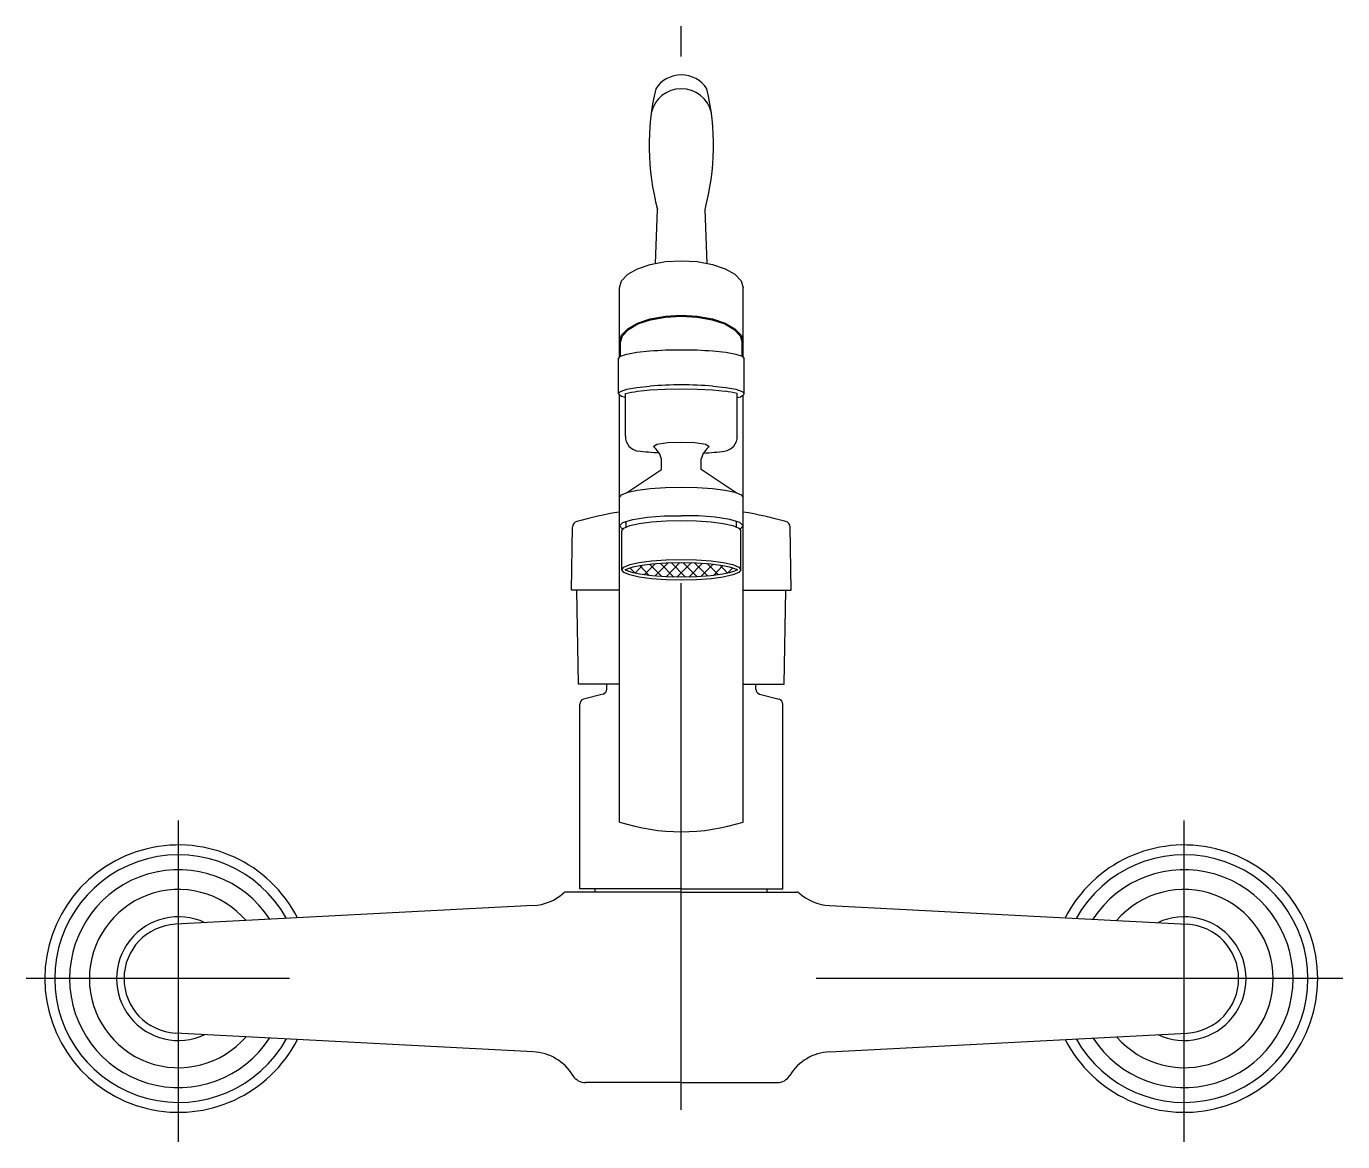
# Model space of a CAD drawing. Extents: x -116.194 to -115.944, y -5.3 to -5.088.
import ezdxf

# ---------------------------------------------------------------- set-up
doc = ezdxf.new("R2010")
doc.units = 0
doc.header["$LTSCALE"] = 0.2
doc.header["$MEASUREMENT"] = 0
doc.linetypes.add('AXES', pattern=[0.5400000065565109, 0.300000011920929, -0.07999999821186066, 0.07999999821186066, -0.07999999821186066])
doc.linetypes.add('CONTINU', pattern=[0])
doc.layers.get('0').update_dxf_attribs({"linetype": 'CONTINUOUS'})
doc.layers.add('DECA_EIXOS', color=5, linetype='AXES')

msp = doc.modelspace()

# ---------------------------------------------------------------- linework, layer by layer
at = {"linetype": 'CONTINUOUS'}
for p, q in [((-116.0574893660169, -5.157945451006242), (-116.0574893660169, -5.151262875742713)), ((-116.0694268717977, -5.157013243664327), (-116.0663817093549, -5.157068707936421)), ((-116.0663817093549, -5.157068707936421), (-116.0635010931106, -5.157234748162246)), ((-116.0635010931106, -5.157234748162246), (-116.0610863265525, -5.15749293999627)), ((-116.0634424674766, -5.156507772372191), (-116.0609857844866, -5.156770571786625)), ((-116.0609857844866, -5.156770571786625), (-116.059097740266, -5.157112500866699)), ((-116.059097740266, -5.157112500866699), (-116.0578914625672, -5.157517842444477)), ((-116.058804159945, -5.166042758991024), (-116.0588053053247, -5.157945445030073)), ((-116.0578914625672, -5.157517842444477), (-116.0574893660169, -5.157945451006179)), ((-116.0576773496177, -5.171347291698727), (-116.0576773496176, -5.158228434114102))]:
    msp.add_line(p, q, dxfattribs=at)
at = {"linetype": 'CONTINU'}
for p, q in [((-116.0809622810281, -5.157517842444477), (-116.0797560033294, -5.157112500866699)), ((-116.0797560033294, -5.157112500866699), (-116.0778679591088, -5.156770571786625)), ((-116.0778679591088, -5.156770571786625), (-116.0754112761188, -5.156507772372191)), ((-116.0813643775785, -5.157945451006182), (-116.0809622810281, -5.157517842444477)), ((-116.0812199589167, -5.158203110966463), (-116.0813643775785, -5.157945451006182)), ((-116.0807794359824, -5.158459175305511), (-116.0812199589167, -5.158203110966463)), ((-116.0800484263185, -5.158703807347123), (-116.0807794359824, -5.158459175305511)), ((-116.0576772830548, -5.239295867658194), (-116.0576773496177, -5.171347291698727)), ((-116.0835732910693, -5.214072622323948), (-116.0835732910693, -5.213136785216617)), ((-116.055280452526, -5.21407262232396), (-116.055280452526, -5.213136782228563)), ((-116.0887195699401, -5.251985362639949), (-116.0887195723551, -5.216894142975478)), ((-116.0842700002787, -5.214980592362657), (-116.0880228631458, -5.215986172872076)), ((-116.0545837433167, -5.214980592362671), (-116.0508308828646, -5.215986172224972)), ((-116.0501341736552, -5.251985361145921), (-116.0501341736552, -5.216894142263683)), ((-116.0694268717977, -5.252577539063505), (-116.0474788386485, -5.252577547284119)), ((-116.0412932301285, -5.255142584117522), (-115.9733857293282, -5.2587014873114))]:
    msp.add_line(p, q, dxfattribs=at)
for points in [[(-116.0645668742264, -5.10004128918939, 0.5360263803558976), (-116.0742906207402, -5.100041250785599)], [(-116.0742906207402, -5.100041250785599, 0.1237334997895212), (-116.0739503922591, -5.122948881985043)], [(-116.0637237344182, -5.104631105684034, 0.8081964913840092), (-116.075140107196, -5.104678168831071)], [(-116.0649077000775, -5.122948947384562, 0.1237343656459866), (-116.0645668742264, -5.10004128918939)], [(-116.0813643775785, -5.151262875742712), (-116.0809622810281, -5.150835267181007), (-116.0797560033294, -5.150429925603229), (-116.0778679591088, -5.150087996523156), (-116.0754112761188, -5.149825197108721, -0.01968975559182674), (-116.0694268717977, -5.149601332047557, -0.01968975559182674), (-116.0634424674766, -5.149825197108721), (-116.0609857844866, -5.150087996523156), (-116.059097740266, -5.150429925603229), (-116.0578914625672, -5.150835267181007), (-116.0574893660169, -5.151262875742712)], [(-116.0800484502229, -5.157945445030073, -0.03336857355993843), (-116.0777674170428, -5.15749293999627)], [(-116.0800495827369, -5.166042525265671, 0.3748394001519774), (-116.0776550306987, -5.168841287195288)], [(-116.0611987128967, -5.168841287195288, 0.3748301568111134), (-116.058804159945, -5.166042758991024)], [(-116.0736594513377, -5.169227132556379, -0.02415349748013977), (-116.0776550306987, -5.168841287195288)], [(-116.0731867703799, -5.170331490627613, 0.1537519721347073), (-116.0747377072983, -5.167971896706601)], [(-116.0641160915823, -5.167971947775714, 0.1537592517278674), (-116.0656670291572, -5.170331693857708)], [(-116.0651942922577, -5.169227132556379, 0.02415349748011844), (-116.0611987128967, -5.168841287195288)], [(-116.0892897830673, -5.182228078529277, 0.3311003814150159), (-116.0900777080962, -5.183249641983217)], [(-116.0811763824576, -5.180433786183704, 0.02835674700354132), (-116.0892897830673, -5.182228078529277)], [(-116.0495639605281, -5.182228078529277, 0.02835671368725949), (-116.0576773515012, -5.180433787748244)], [(-116.0487760337664, -5.183249740997149, 0.3311110937472326), (-116.0495639605281, -5.182228078529277)], [(-116.0811763926497, -5.239295881739126, 0.1561568331453246), (-116.0576772830548, -5.239295867658194)], [(-116.1423224849228, -5.257488549455426, 4.158592246897414), (-116.1423225353525, -5.280565253586874)], [(-115.9965312064766, -5.28056527820821, 4.158573209806917), (-115.996531200458, -5.257488479985644)], [(-116.1443948006008, -5.257597151138341, 3.852321319590296), (-116.1443948533781, -5.280456647916565)], [(-115.9944588886962, -5.280456672782386, 3.852304011554754), (-115.9944588826083, -5.2575970862662)], [(-116.147583829662, -5.257764276292932, 3.375959185014516), (-116.1475838878594, -5.280289517571119)], [(-115.991269853869, -5.280289544112079, 3.375943601776504), (-115.991269847219, -5.257764215632394)], [(-116.1520939135405, -5.258000623263716, 2.698304333229545), (-116.1520939760049, -5.280053153682882)], [(-115.9867597668176, -5.280053180495784, 2.698293318736189), (-115.9867597602105, -5.258000581799201)], [(-116.097561436665, -5.255142632500587, 0.1725549022910809), (-116.0917442025172, -5.25272345844169)], [(-116.0913649223164, -5.252577547280383, 0.1864139211987161), (-116.0917442025172, -5.25272345844169)], [(-116.1598948855132, -5.258409408965141, 1.580554224610115), (-116.1598949420135, -5.279644322059568)], [(-115.9789588012093, -5.27964435227251, 1.580550028094842), (-115.9789587955541, -5.258409415031922)], [(-116.1654680014165, -5.258701454082515, 0.9489651993935208), (-116.1654679876674, -5.279352250885432)], [(-115.9733857348278, -5.279352282961428, 0.948964187107887), (-115.9733857293282, -5.2587014873114)], [(-116.0900233923096, -5.287411914212968, 0.2478515355817057), (-116.0975614292437, -5.282911085584049)], [(-116.0412923338034, -5.28291109494126, 0.2478492741748216), (-116.0488303289848, -5.287411874180907)], [(-116.0900233923096, -5.287411914212968, 0.2617918277531647), (-116.0876143960616, -5.288766029514063)], [(-116.051239359486, -5.288766035490172, 0.2617928948837183), (-116.0488303289848, -5.287411874180907)]]:
    msp.add_lwpolyline(points, format="xyb", dxfattribs=at)
for points in [[(-116.0743084594449, -5.133220433894725), (-116.0739503922591, -5.122948881985043)], [(-116.0645490317395, -5.133219743897414), (-116.0649077000775, -5.122948947384562)], [(-116.0811763811264, -5.137872362607134), (-116.0807806192521, -5.136543359524058), (-116.0795933336293, -5.135283547836554), (-116.0777350265295, -5.134220804335301), (-116.0753170328723, -5.133404049452512), (-116.0724506756252, -5.132882215572618), (-116.0694268717977, -5.132708274930059), (-116.0664030679702, -5.132882215572618), (-116.0635367107231, -5.133404037500293), (-116.0611187170659, -5.134220792383083), (-116.0592604099661, -5.135283547836554), (-116.0580731243433, -5.136543359524058), (-116.057677362469, -5.137872362607134)], [(-116.0811763811264, -5.151062951390205), (-116.0811763811264, -5.137872362607134)], [(-116.057677362469, -5.151062951390205), (-116.057677362469, -5.137872362607134)], [(-116.0811763811264, -5.148200543937394), (-116.0807806192521, -5.146871534878207), (-116.0795933336293, -5.145611729166814), (-116.0777350265295, -5.144548985665561), (-116.0753170328723, -5.143732224806662), (-116.0724506756252, -5.143210390926767), (-116.0694268717977, -5.143036450284209), (-116.0664030679702, -5.143210390926767), (-116.0635367107231, -5.143732224806662), (-116.0611187170659, -5.144548973713342), (-116.0592604099661, -5.145611729166814), (-116.0580731243433, -5.146871534878207), (-116.057677362469, -5.148200543937394)], [(-116.0809883846743, -5.148200543937394), (-116.0806198380026, -5.14696895741497), (-116.0794797158358, -5.145761502422631), (-116.0776593928879, -5.144721085666399)], [(-116.0776593928879, -5.144721085666399), (-116.0752706463105, -5.143914400528086), (-116.0724288150167, -5.143397108491397), (-116.0694268717977, -5.143224446736268)], [(-116.0694268717977, -5.143224446736268), (-116.0664249285787, -5.143397108491397), (-116.0635830972849, -5.143914400528086), (-116.0611943507075, -5.14472107371418)], [(-116.0611943507075, -5.14472107371418), (-116.0593740277595, -5.145761496446521), (-116.0582339055927, -5.14696895741497), (-116.057865358921, -5.148200543937394)], [(-116.0809883846743, -5.150863027037698), (-116.0809883846743, -5.148200543937394)], [(-116.057865358921, -5.150863027037698), (-116.057865358921, -5.148200543937394)], [(-116.0813643775785, -5.157945451006183), (-116.0813643775785, -5.151262875742713)], [(-116.0777674170428, -5.15749293999627), (-116.0753526504848, -5.157234748162246), (-116.0724720342405, -5.157068707936421), (-116.0694268717977, -5.157013243664327)], [(-116.0811763926497, -5.239295881739126), (-116.0811763811264, -5.158228441584261)], [(-116.0800495827369, -5.166042525265671), (-116.0800484502229, -5.157945445030073)], [(-116.0747377072983, -5.1679718967066), (-116.0740591335398, -5.167564572922612), (-116.0720240889782, -5.167245376963005), (-116.0694268717977, -5.167138954405365), (-116.0668296546172, -5.167245376963005), (-116.0647946100556, -5.167564572922612), (-116.0641160915823, -5.167971947775714)], [(-116.0798567406392, -5.176780460843244), (-116.0731867171733, -5.172339884797391)], [(-116.0731867171733, -5.172339884797391), (-116.0731867703799, -5.170331490627613)], [(-116.065667026422, -5.172339884797391), (-116.0656670291572, -5.170331693857708)], [(-116.0589970029562, -5.176780460843244), (-116.065667026422, -5.172339884797391)], [(-116.0811763838883, -5.17765901421124), (-116.0807806192521, -5.177153407916192), (-116.0795933336293, -5.176674129911913), (-116.0777350265295, -5.176269822201075), (-116.0753170328723, -5.175959100364711), (-116.0724506756252, -5.175760579983857), (-116.0694268717977, -5.175694400547463), (-116.0664030679702, -5.175760579983857), (-116.0635367107231, -5.175959100364711), (-116.0611187170659, -5.176269822201075), (-116.0592604099661, -5.176674129911913), (-116.0580731243433, -5.177153407916192), (-116.0576773434346, -5.177659034999911)], [(-116.0805147863431, -5.183724258213091), (-116.0811760584165, -5.18306395350023), (-116.0805472641291, -5.182415079484985), (-116.0786472437851, -5.18183161996412), (-116.075842404609, -5.181403557218094), (-116.0726756522427, -5.181167208064225), (-116.0694268717977, -5.181150917189779)], [(-116.0807063959724, -5.183979248452253), (-116.0803264707882, -5.18347365166182), (-116.0791866832835, -5.18299437365754), (-116.0774027070334, -5.182590065946703), (-116.0750814307321, -5.182279344110339), (-116.0723297191693, -5.182080823729485), (-116.0694268717977, -5.1820146502692), (-116.0665240244261, -5.182080823729485), (-116.0637723128633, -5.182279344110339), (-116.0614510365619, -5.182590065946703), (-116.0596670722641, -5.18299437365754), (-116.0585272728072, -5.18347365166182), (-116.058147347623, -5.183979248452253)], [(-116.0798924020521, -5.183291126764257), (-116.0798924020521, -5.182156301992232)], [(-116.0583389559584, -5.183724262897177), (-116.0576776851789, -5.183063959476339), (-116.0583064794663, -5.182415091437203), (-116.0602064998103, -5.18183162594023), (-116.0630113389864, -5.181403563194204), (-116.0661780913527, -5.181167208064225), (-116.0694268717977, -5.181150917189779)], [(-116.0589613415432, -5.183291128678258), (-116.0589613415432, -5.182156313944451)], [(-116.0902876532591, -5.19527753163459), (-116.0900777080962, -5.183249641983217)], [(-116.0807063959724, -5.19139419593264), (-116.0807063959724, -5.183979248452254)], [(-116.058147347623, -5.19139419593264), (-116.058147347623, -5.183979248452254)], [(-116.0485661022885, -5.195277528646534), (-116.0487760337664, -5.183249740997149)], [(-116.0800709921079, -5.19139418995653), (-116.079530381292, -5.191119270992068), (-116.0785765583621, -5.190823465524971), (-116.0773063841008, -5.190557988813489)], [(-116.0800709921079, -5.19139418995653), (-116.0798121505393, -5.191262560226044)], [(-116.077306396053, -5.192230391099571), (-116.0785765583621, -5.19196491438809), (-116.079530381292, -5.191669108920991), (-116.0800709921079, -5.19139418995653)], [(-116.0782001266694, -5.19204359240205), (-116.0792205384562, -5.191023180615232)], [(-116.0782001266694, -5.19204359240205), (-116.0768280892993, -5.190493993651143)], [(-116.0694268717977, -5.192797488032676), (-116.0723037111408, -5.192731912183339), (-116.0750250760197, -5.19253562686743), (-116.077306396053, -5.192230391099571)], [(-116.0773063841008, -5.190557988813489), (-116.0750250760197, -5.190252753045629), (-116.0723037111408, -5.190056467729721), (-116.0694268717977, -5.189990891880384)], [(-116.0755648083909, -5.192463411824228), (-116.0773063841008, -5.190557988813489)], [(-116.0764619593411, -5.192343374935422), (-116.0743205195352, -5.190201935129515)], [(-116.073141202811, -5.192671505981166), (-116.0754968350598, -5.190315873732416)], [(-116.0744781430997, -5.19257507578581), (-116.0719515067531, -5.190048439439257)], [(-116.0708317327866, -5.192765465058306), (-116.0734575034932, -5.190139687917553)], [(-116.0722922818404, -5.192732172707475), (-116.0696792429011, -5.189991680726836)], [(-116.0686029845564, -5.192778708010866), (-116.0713470257566, -5.190034660652879)], [(-116.0702507589905, -5.192778708011972), (-116.0675067178731, -5.190034660652096)], [(-116.0694268717977, -5.189990891880384), (-116.0665500324546, -5.190056467729721), (-116.0638286795279, -5.190252753045629), (-116.0615473594946, -5.190557988813489)], [(-116.0615473594946, -5.192230391099571), (-116.0638286795279, -5.19253562686743), (-116.0665500324546, -5.192731912183339), (-116.0694268717977, -5.192797488032676)], [(-116.0664420516819, -5.19272412376315), (-116.0691694149891, -5.189996760455885)], [(-116.0680220048656, -5.192765464922837), (-116.0653962290248, -5.190139689082042)], [(-116.064375595861, -5.192575074762695), (-116.0669022242801, -5.190048439725604)], [(-116.0657125469391, -5.192671506159789), (-116.0633569149252, -5.190315874145973)], [(-116.0623917909356, -5.192343374230189), (-116.0645332298123, -5.190201935353524)], [(-116.0632889479412, -5.192463411929191), (-116.0615473594946, -5.190557988813489)], [(-116.060653616848, -5.192043591645411), (-116.0620256609545, -5.190493993095544)], [(-116.0615473594946, -5.190557988813489), (-116.0602771852332, -5.190823465524971), (-116.0593233623034, -5.191119270992068), (-116.0587827514875, -5.19139418995653)], [(-116.0587827514875, -5.19139418995653), (-116.0593233623034, -5.191669108920991), (-116.0602771852332, -5.19196491438809), (-116.0615473594946, -5.192230391099571)], [(-116.060653616848, -5.192043591645411), (-116.0596332001587, -5.191023182159813)], [(-116.0587827514875, -5.19139418995653), (-116.0590415606498, -5.191262576705739)], [(-116.0811763811264, -5.195277528646534), (-116.0902876532591, -5.19527753163459)], [(-116.0889483115066, -5.213136788204673), (-116.0892600493338, -5.195277528646534)], [(-116.057677362469, -5.195277528646534), (-116.0485661022885, -5.195277528646534)], [(-116.0499054320887, -5.213136788204673), (-116.0495936942616, -5.195277528646534)], [(-116.0811763811264, -5.213136785216617), (-116.0889483115066, -5.213136788204673)], [(-116.057677362469, -5.213136785216617), (-116.0499054320887, -5.213136788204673)], [(-116.0694268717977, -5.251985362639949), (-116.0887195699401, -5.251985362639949)], [(-116.0857586945455, -5.252577547280655), (-116.0857586945455, -5.251985362639949)], [(-116.0694268717977, -5.251985362639949), (-116.0501341736552, -5.251985361145921)], [(-116.0530950490499, -5.252577545786628), (-116.0530950490499, -5.251985361375211)], [(-116.0694268717977, -5.252577539063505), (-116.0913649223164, -5.252577547280383)], [(-116.097561436665, -5.255142632500587), (-116.1654680014165, -5.258701454082515)], [(-116.0975614292437, -5.282911085584049), (-116.1654679876674, -5.279352250885432)], [(-116.0412923338034, -5.28291109494126), (-115.9733857348278, -5.279352282961428)], [(-116.0694268717977, -5.288766028393542), (-116.0876143960616, -5.288766029514063)], [(-116.0694268717977, -5.288766028393542), (-116.051239359486, -5.288766035490172)]]:
    msp.add_lwpolyline(points, dxfattribs=at)
msp.add_lwpolyline([(-116.0807064079246, -5.19139418995653), (-116.0803264707882, -5.190888587189987), (-116.0791866713313, -5.190409309185707), (-116.0774027070334, -5.190005001474869), (-116.0750814307321, -5.189694279638505), (-116.0723297191693, -5.189495759257651), (-116.0694268717977, -5.189429579821257), (-116.0665240244261, -5.189495759257651), (-116.0637723128633, -5.189694279638505), (-116.0614510365619, -5.190005001474869), (-116.0596670603119, -5.190409309185707), (-116.0585272728072, -5.190888587189987), (-116.058147347623, -5.19139418995653), (-116.0585272728072, -5.191899792723073), (-116.0596670722641, -5.192379070727353), (-116.0614510365619, -5.19278337843819), (-116.0637723128633, -5.193094100274554), (-116.0665240244261, -5.193292620655408), (-116.0694268717977, -5.193358800091803), (-116.0723297191693, -5.193292620655408), (-116.0750814307321, -5.193094100274554), (-116.0774027070334, -5.19278337843819), (-116.0791866832835, -5.192379070727353), (-116.0803264707882, -5.191899792723073)], close=True, dxfattribs=at)
for centre, radius, start, end in [((-116.0695777706385, -5.232350112364129), 0.07606635472822916, 89.88633775844474, 94.39831432150586), ((-116.0845132910693, -5.214072622323948), 0.0009400000000000001, 285.000056050287, 0), ((-116.054340452526, -5.21407262232396), 0.0009400000000000001, 180, 254.9999439497569), ((-116.0877795723551, -5.216894142910785), 0.0009400000000000001, 105.0000560502882, 180.000003943215), ((-116.0510741736552, -5.216894142263683), 0.0009400000000000001, 0, 74.99994394986479), ((-116.0474788388507, -5.253117547284117), 0.00054, 47.78034236245409, 89.99997854072689), ((-116.0408014261324, -5.245758462537461), 0.009396999999999999, 227.7803423627601, 266.999981589424)]:
    msp.add_arc(centre, radius, start, end, dxfattribs=at)
at = {"linetype": 'CONTINUOUS'}
for centre, radius, start, end in [((-116.0692759729568, -5.232350112364309), 0.07606635472840868, 85.60168567850455, 90.1136622415657), ((-116.0633323488282, -5.174790280861449), 0.01744255190816766, 74.95721868763083, 82.60166151535881), ((-116.05939256799, -5.155734466438324), 0.003026854610440499, 281.1871018593512, 304.5181252964138), ((-116.0578229788686, -5.157927764055214), 0.0003340813719037067, 295.843182274864, 356.9652254600169)]:
    msp.add_arc(centre, radius, start, end, dxfattribs=at)
at = {"layer": 'DECA_EIXOS'}
for points in [[(-116.0694268717977, -5.29392305828532), (-116.0694268717977, -5.088197984422254)], [(-116.164926870235, -5.299985674939269), (-116.164926870235, -5.239002850077361)], [(-115.9739268793365, -5.299985728724255), (-115.9739268614082, -5.239002901994811)], [(-115.9438259330131, -5.269026852123698), (-116.1938198296923, -5.269026852123698)]]:
    msp.add_lwpolyline(points, dxfattribs=at)

doc.saveas('drawing.dxf')
